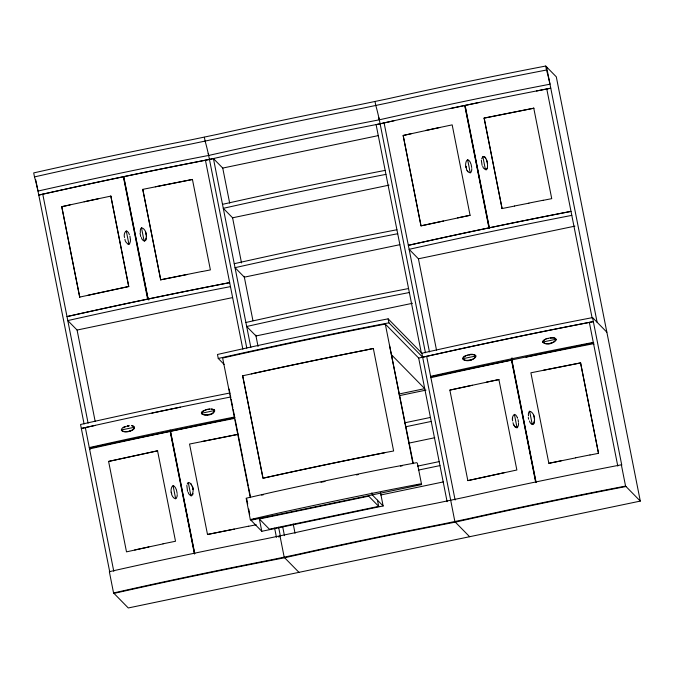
<?xml version="1.0" encoding="UTF-8"?>
<svg xmlns="http://www.w3.org/2000/svg" width="674" height="674" viewBox="0 0 674 674"><rect width="100%" height="100%" fill="white"/><g stroke="black" fill="none" stroke-linecap="round" stroke-linejoin="round"><path stroke-width="1.01" d="M512.552 419.279L512.602 417.703M186.833 485.423L187.524 491.295M534.566 420.795L534.28 422.893M146.401 238.116L146.165 239.455M481.666 158.845C485.996 148.828 491.439 175.577 483.393 168.003A5.628 2.182 81.8 0 1 482.854 166.689L482.736 166.293M193.084 493.511L192.52 495.146M187.195 484.134C189.065 479.307 193.008 486.763 193.017 489.206M487.504 168.205L486.181 169.941M380.49 492.584L383.135 505.972L261.798 531.297L250.307 519.57L278.168 513.15A702.443 88.041 -11.2 0 1 392.108 489.366L419.523 484.042L420.955 483.949L421.604 484.598L250.93 520.218M145.972 240.003L144.489 241.208M534.086 423.441L532.957 424.628M214.618 411.089L212.883 412.901A5.628 3.741 -13.6 0 1 211.518 413.676L209.134 414.62M555.957 339.839L554.222 341.651A5.628 3.741 -13.6 0 1 552.857 342.426C548.889 346.048 536.816 342.561 546.26 338.82M463.206 358.105L464.689 356.554M544.819 339.612L542.637 341.903L545.333 343.529A5.628 3.741 -13.6 0 0 546.858 343.689L549.335 343.614M123.35 427.805L125.372 426.785M465.296 356.192L465.97 355.847M129.366 431.276L131.438 430.4A5.628 3.665 -1.8 0 0 132.66 429.667C135.221 428.622 134.328 425.286 131.59 425.656M469.011 354.836C471.749 353.075 478.548 355.375 473.999 358.416A5.628 3.665 -1.8 0 1 472.777 359.149L470.705 360.026M554.289 338.121L555.89 339.115L555.73 340.572L553.86 342.097L550.473 343.369M545.502 339.266L546.252 338.946M465.683 355.737C462.541 356.041 461.328 360.287 465.271 360.219A5.628 3.665 -1.8 0 0 466.888 360.371L469.593 360.253M129.071 244.426L127.993 244.46M517.185 427.864L515.332 427.358L513.554 424.367M536.487 91.015L550.784 88.184A702.443 88.041 -11.2 0 0 380.111 123.814L365.771 126.594A702.443 88.041 -11.2 0 0 223.431 156.301L209.437 159.435A702.443 88.041 -11.2 0 0 38.772 195.064L52.816 191.98A702.443 88.041 -11.2 0 1 109.34 179.714L137.858 173.757A702.443 88.041 -11.2 0 1 195.148 162.266L213.439 158.601L250.854 347.54M479.197 102.507L450.679 108.463M148.01 299.037L133.57 302.07A702.443 88.041 -11.2 0 0 77.038 314.337L67.004 316.586A709.436 88.917 -11.2 0 1 229.666 282.633L219.379 284.63A702.443 88.041 -11.2 0 0 162.089 296.122L148.01 299.037L123.78 176.672M489.172 227.854L503.427 224.872A702.443 88.041 -11.2 0 1 560.717 213.38L571.013 211.383A709.436 88.917 -11.2 0 0 408.343 245.336L418.377 243.087A702.443 88.041 -11.2 0 1 474.909 230.82L489.172 227.854L464.942 105.489L465.355 105.902M234.881 417.728L89.718 448.025L89.288 447.587L99.322 445.337A702.443 88.041 -11.2 0 1 155.854 433.07L184.373 427.122A702.443 88.041 -11.2 0 1 234.493 417.029M234.754 418.36A702.443 88.041 -11.2 0 0 184.634 428.445L156.115 434.401A702.443 88.041 -11.2 0 0 99.592 446.668L89.549 448.918L89.979 449.356M593.727 342.822L431.057 376.783L430.627 376.336L440.67 374.087A702.443 88.041 -11.2 0 1 497.193 361.82L525.712 355.872A702.443 88.041 -11.2 0 1 583.002 344.38L593.297 342.384M430.888 377.667L440.931 375.418A702.443 88.041 -11.2 0 1 497.454 363.151L511.903 360.118L536.125 482.483M466.711 355.535L468.337 355.013L466.501 355.451M125.701 426.541C122.474 426.448 118.961 431.166 123.932 431.47A5.628 3.665 -1.8 0 0 125.549 431.621L128.254 431.503M547.061 338.66L548.628 338.222M121.884 430.425C124.901 434.789 140.352 428.47 131.944 425.791M127.293 426.195L129.425 425.757M546.774 338.651L548.206 338.34M126.998 426.263L128.709 425.909M545.713 66.035L546.496 70.02A23.919 1.946 78.2 0 1 549.992 84.199A702.443 88.041 -11.2 0 0 379.319 119.82A702.443 88.041 -11.2 0 0 208.654 155.45A702.443 88.041 -11.2 0 0 37.98 191.071A23.919 1.946 78.2 0 0 34.492 176.9L33.7 172.906L46.877 169.958A710.59 89.061 -11.2 0 1 190.868 139.897L217.542 134.328A710.59 89.061 -11.2 0 1 361.534 104.276L388.216 98.707A710.59 89.061 -11.2 0 1 532.207 68.647L545.713 66.035L556.294 76.819L640.3 501.094L128.287 607.965L113.561 592.96L109.348 571.678L122.929 568.629A706.537 88.555 -11.2 0 1 266.095 538.745L293.594 533.008A706.537 88.555 -11.2 0 1 436.76 503.124L464.268 497.387A706.537 88.555 -11.2 0 1 607.434 467.495L621.352 464.799L621.79 465.237L592.556 317.606A702.443 88.041 -11.2 0 0 421.882 353.235L388.14 318.844A702.443 88.041 -11.2 0 0 316.502 333.116L302.23 336.073A702.443 88.041 -11.2 0 0 217.466 354.473L218.258 358.458L224.122 364.44M34.492 176.9L47.669 173.943A710.59 89.061 -11.2 0 1 191.652 143.891L218.334 138.322A710.59 89.061 -11.2 0 1 362.326 108.27L389.008 102.692A710.59 89.061 -11.2 0 1 532.991 72.64L546.496 70.02M394.155 120.73L376.109 124.648L421.444 353.572M95.379 425.387L81.335 428.47A702.443 88.041 -11.2 0 1 230.491 397.028M250.29 497.673L222.639 358.02L233.086 355.678A698.34 87.527 -11.2 0 1 374.601 326.14L385.309 324.059L418.672 358.062L436.718 354.136A702.443 88.041 -11.2 0 1 493.242 341.87L521.76 335.922A702.443 88.041 -11.2 0 1 579.05 324.43L593.347 321.599A702.443 88.041 -11.2 0 0 422.674 357.22L388.923 322.838L388.14 318.844M113.561 592.96L127.142 589.91A706.537 88.555 -11.2 0 1 270.308 560.027L297.807 554.289A706.537 88.555 -11.2 0 1 440.981 524.406L468.481 518.66A706.537 88.555 -11.2 0 1 611.647 488.776L625.565 486.08L640.3 501.094M61.747 206.657L79.726 297.175L61.747 206.657L98.396 198.763M61.823 206.733L70.155 204.888M411.494 133.637L403.162 135.482L420.997 225.849L443.5 221.005M79.658 297.099L128.742 286.551L110.839 196.109L128.742 286.551M242.665 375.772L251.402 373.927A697.657 87.443 -11.2 0 1 364.567 350.303L373.337 348.492L393.624 450.99L384.829 452.633A698.34 87.527 -11.2 0 0 271.555 476.274L262.944 478.178L242.665 375.772L263.079 478.237L271.681 476.341A697.657 87.443 -11.2 0 1 384.846 452.717M108.598 461.429L157.615 450.805L108.598 461.429L126.501 551.863L148.937 546.943M504.422 472.643L467.84 480.613L449.861 390.103L498.954 379.555L486.417 382.133M261.638 495.129L263.424 494.733M87.932 295.271L128.675 286.484M472.364 385.25L449.861 390.103M134.707 549.959L163.083 543.893M84.14 201.745L110.839 196.109M425.479 130.495L452.178 124.867L470.081 215.301L420.997 225.849L403.162 135.482L439.734 127.512M126.939 426.246L127.672 426.086M457.545 217.887L470.081 215.301M162.982 543.825L175.518 541.247L157.539 450.729M498.878 379.479L516.865 469.997L467.84 480.613M207.289 409.472L210.035 408.983M201.391 413.297L214.711 410.491M542.73 342.047L556.05 339.241M214.324 409.708C215.764 418.723 190.986 414.662 206.564 409.657L202.874 411.224L201.4 412.783L202.065 414.097L203.995 414.78A5.628 3.741 -13.6 0 0 205.519 414.94L209.875 414.35M548.585 343.656L551.214 343.1M151.903 413.12L180.421 407.172M213.388 158.55L222.74 168.07L378.198 135.626M389.075 185.131L232.581 217.795L223.288 208.325A709.436 88.917 -11.2 0 1 385.958 174.372M399.8 244.704L244.333 277.157L235.041 267.679A709.436 88.917 -11.2 0 1 397.711 233.726M230.457 286.627A709.436 88.917 -11.2 0 0 67.788 320.58L77.089 330.049L232.547 297.596M571.796 215.377A709.436 88.917 -11.2 0 0 409.126 249.329L418.428 258.799L574.914 226.135M412.471 303.292L255.977 335.955L246.684 326.486A709.436 88.917 -11.2 0 1 409.354 292.524M398.991 394.02L424.73 388.645L391.796 355.088M399.235 395.689L426.01 390.103M404.695 422.817L430.433 417.442M405.487 426.811L431.225 421.435M409.059 443.088L434.797 437.721M417.56 466.122L439.178 461.606M418.343 470.107L439.97 465.599M380.743 494.986L443.543 481.876M378.704 506.368L269.373 529.191L259.364 518.988L368.695 496.165L378.704 506.368L377.482 500.184M278.446 536.908L280.443 536.487L278.606 527.203M462.566 358.753L475.65 356.049M121.227 430.004L134.311 427.299M468.733 360.312L471.311 359.781M127.394 431.562L129.972 431.031M484.109 118.11L533.825 108.211L484.109 118.11L502.088 208.628L484.176 118.186M187.574 274.419L160.673 279.803L142.77 189.36L192.486 179.461L155.315 186.791M502.012 208.552L514.607 206.059M160.673 279.803L201.88 271.487M561.383 460.755L548.863 463.316L530.885 372.798L580.609 362.898L598.512 453.341L590.011 455.009M248.655 526.175L207.449 534.49L234.35 529.115M514.565 205.983L528.913 203.177M543.438 370.237L580.609 362.898M202.099 441.487L238.259 434.258M575.689 457.865L548.863 463.316M528.888 203.093L543.219 200.237M575.663 457.781L589.994 454.925M543.236 200.321L551.736 198.653L533.757 108.135M201.897 271.571L210.398 269.903L192.419 179.385M238.318 434.334L189.546 444.048L207.525 534.566M400.423 466.147L402.252 465.793M248.672 526.259L256.23 524.776M207.432 409.455L210.027 409.118M469.188 354.819C485.331 352.881 468.219 365.291 463.105 358.838M469.298 354.777L469.744 354.718M207.575 409.404L207.996 409.345M127.959 426.027L128.405 425.968M207.996 414.864L207.247 414.906M191.618 495.879L190.902 495.803M211.147 408.924L214.324 409.716M553.657 337.986L549.647 338.045C551.635 337.657 555.881 336.865 556.042 339.806M211.611 409.143L212.95 409.371M213.953 409.792L214.694 411.056M484.648 156.916L485.786 158.171M592.556 317.606L606.853 332.181M384.542 123.418L384.113 122.98L429.448 351.929M593.988 344.153L593.558 343.715L583.263 345.711A702.443 88.041 -11.2 0 0 525.973 357.203M511.456 358.854L512.392 359.798L511.996 357.81M598.512 453.341L580.533 362.823M389.521 345.341L413.187 463.122M142.77 189.36L160.749 279.878M469.626 536.715L454.899 521.71L421.882 353.235M416.743 484.555L417.602 485.432M383.135 505.972L372.267 494.893L371.863 492.837M148.238 299.517L123.603 176.74M170.118 430.105L171.053 431.048M170.792 431.849L170.379 431.427L194.609 553.792M254.073 518.508L254.932 519.384M298.961 572.344L284.226 557.331L280.013 536.049M85.766 428.083L85.337 427.636L113.78 571.282M190.852 483.595L191.576 484.716M467.79 171.718L467.09 170.421M470.738 163.496L470.57 163.041A5.628 2.991 74.3 0 0 469.896 161.6C466.56 156.141 464.529 164.987 466.197 167.733M517.346 417.737L517.514 418.192M129.4 234.746L129.231 234.291A5.628 2.991 74.3 0 0 128.557 232.85C125.954 227.863 123.173 234.636 124.589 237.518M176.175 489.442L176.007 488.987A5.628 2.991 74.3 0 0 175.333 487.546C172.005 482.095 169.949 490.891 171.634 493.671L171.415 492.542M534.128 416.827C534.103 413.819 528.787 408.023 528.424 413.844A5.628 2.182 81.8 0 0 528.45 415.42L528.509 415.892M145.887 233.069C145.828 230.053 140.588 224.712 140.302 230.398A5.628 2.182 81.8 0 0 140.335 231.974L140.394 232.454M486.78 160.201L487.58 163.268M533.555 414.889L534.061 416.532M145.441 231.452L145.946 233.086M192.216 486.139C194.398 488.54 192.596 499.19 188.838 493.941A5.628 2.182 81.8 0 1 188.29 492.635L188.172 492.231M466.273 168.003C466.181 171.019 471.033 175.51 471.648 170.455A5.628 2.991 74.3 0 0 471.749 169.014L471.749 168.584M513.049 422.691C512.956 425.715 517.809 430.197 518.424 425.142A5.628 2.991 74.3 0 0 518.525 423.702L518.525 423.28M124.934 239.253C124.842 242.269 129.694 246.76 130.309 241.705A5.628 2.991 74.3 0 0 130.411 240.256M529.511 420.989L529.629 421.385A5.628 2.182 81.8 0 0 530.177 422.691C532.831 427.409 535.426 420.129 534.246 417.526L534.356 417.956M141.397 237.543L141.515 237.939A5.628 2.182 81.8 0 0 142.054 239.245C145.053 244.165 147.387 235.959 146.014 233.389L146.241 234.518M471.033 164.077L471.716 167.514M176.47 490.015L177.152 493.461M482.087 165.349L481.346 160.243M140.748 236.599L140.066 233.162M171.541 493.233C171.263 496.291 176.234 501.81 177.085 496.393A5.628 2.991 74.3 0 0 177.186 494.952L177.186 494.531M518.045 419.607L518.491 422.21M129.93 236.161L130.427 239.615M528.627 419.203L528.281 417.467M546.563 66.911L597.13 322.273M621.352 464.799L625.565 486.08M546.783 89.027L592.117 317.976M589.346 322.433L617.788 466.079M482.82 156.469L485.44 169.722M529.596 411.157L532.216 424.409M465.119 105.43L489.349 227.787M464.723 105.515L488.945 227.871M511.726 360.177L535.948 482.542M511.499 360.202L535.729 482.567M467.613 159.645L470.241 172.898M465.978 166.604L466.105 167.295M514.388 414.333L517.017 427.586M418.428 258.799L436.508 350.118M426.676 356.386L455.119 500.032M378.914 117.79L425.437 352.738M375.039 101.656L375.831 105.65A23.919 1.946 78.2 0 1 379.319 119.82M418.672 358.062L447.115 501.7M421.604 484.598L417.391 463.316L416.734 462.667L387.895 468.085A702.443 88.041 -11.2 0 0 273.956 491.868L246.145 498.221L250.307 519.57M385.309 324.059L412.96 463.712M222.74 168.07L229.682 203.135M232.538 217.576L241.519 262.944M244.173 276.348L252.952 320.689M255.817 335.13L258.058 346.47M293.215 524.001L295.052 533.286M282.608 526.369L284.445 535.653M208.249 153.411L246.81 348.146M204.374 137.285L205.157 141.27A23.919 1.946 78.2 0 1 208.654 155.45M205.444 160.269L242.851 349.208M274.621 528.087L276.45 537.33M259.195 518.121L261.798 531.297M229.126 389.041L230.146 394.189M230.441 395.697L230.837 397.711M231.165 399.337L232.833 407.787M233.196 409.623L234.83 417.863M235.226 419.877L242.977 459.011M243.339 460.848L243.744 462.861M243.996 464.15L248.302 485.903M248.681 487.816L250.315 496.072M246.718 498.937L247.72 504.009M248.723 509.072L249.725 514.144M141.481 227.719L144.101 240.972M188.257 482.407L190.877 495.66M148.373 298.06L148.769 300.048M123.384 176.757L147.606 299.121M170.556 431.368L194.786 553.733M170.16 431.453L194.39 553.809M126.274 230.887L128.903 244.148M173.05 485.583L175.678 498.836M77.089 330.049L95.169 421.368M42.774 194.23L88.109 423.179M35.764 179.882L84.098 423.988M109.778 572.116L80.543 424.485A702.443 88.041 -11.2 0 1 229.708 393.043M534.255 417.391L534.558 419.978M465.928 166.267L466.046 167.009M171.365 492.205L171.491 492.947M487.471 162.83L487.572 163.555M192.907 488.776L193.008 489.493M146.132 234.08L146.443 236.54M512.703 420.955C511.288 418.074 514.077 411.3 516.672 416.296A5.628 2.991 74.3 0 1 517.211 417.391M373.337 348.492L364.567 350.303A698.34 87.527 -11.2 0 0 251.276 373.868M245.892 322.492A709.436 88.917 -11.2 0 1 408.562 288.539M222.496 204.34A709.436 88.917 -11.2 0 1 385.166 170.379M234.249 263.694A709.436 88.917 -11.2 0 1 396.919 229.741M626.003 486.518A702.443 88.041 -11.2 0 0 455.329 522.148A702.443 88.041 -11.2 0 0 284.664 557.769A702.443 88.041 -11.2 0 0 113.99 593.398M320.984 482.281A698.34 87.527 -11.2 0 1 325.028 481.43M356.462 474.926A698.34 87.527 -11.2 0 1 358.492 474.513M218.258 358.458A702.443 88.041 -11.2 0 1 388.923 322.838"/></g></svg>
